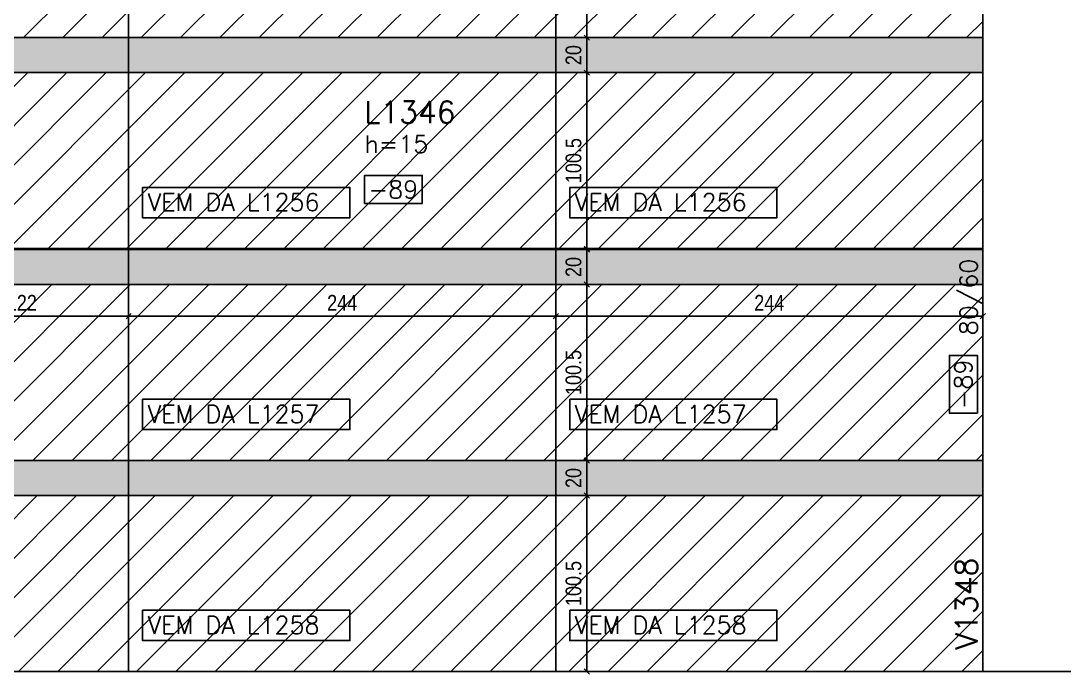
# Model space of a CAD drawing. Extents: x -3557 to 8661, y -614 to 3008.
# Drawn here: x 3873 to 4469, y 278 to 651 of the extents above; entities that cross this region are included whole.
import ezdxf
from ezdxf.enums import TextEntityAlignment as Align

# ---------------------------------------------------------------- set-up
doc = ezdxf.new("R2010")
doc.units = 0
for name, color, linetype in [('COTA', 241, 'Continuous'), ('F-LAJES-DIM', 2, 'Continuous'), ('F-LAJES-NOME', 4, 'Continuous'), ('F-VIGAS', 3, 'Continuous'), ('F-VIGAS-DIM', 2, 'Continuous'), ('F-VIGAS-NOME', 4, 'Continuous'), ('Painéis', 200, 'Continuous')]:
    doc.layers.add(name, color=color, linetype=linetype)
doc.layers.add('Hachura', color=251, linetype='Continuous', lineweight=9)
doc.styles.add('COTA TECNICA-50', font='techl___.ttf', dxfattribs={"height": 9})
doc.styles.add('MCP', font='romans.shx')
doc.dimstyles.new('COTA PAINEL-50', dxfattribs={"dimtxt": 9, "dimasz": 3, "dimexe": 3, "dimexo": 3, "dimgap": 3, "dimtad": 1, "dimdec": 1, "dimzin": 12, "dimdsep": 46, "dimtxsty": 'COTA TECNICA-50', "dimblk1": 'OBLIQUE', "dimblk2": 'OBLIQUE', "dimsah": 1, "dimcen": 0.9, "dimclrd": 4, "dimclre": 4, "dimclrt": 240, "dimadec": 1, "dimazin": 3, "dimtfac": 1, "dimtdec": 1, "dimtmove": 0, "dimatfit": 3, "dimfxl": 1, "dimtolj": 1, "dimtzin": 12, "dimarcsym": 0})

# ---------------------------------------------------------------- blocks, each defined once
blk = doc.blocks.new('*U521')
at = {"layer": 'F-LAJES-DIM', "color": 1}
blk.add_lwpolyline([(0, 0), (33, 0), (33, 16), (0, 16)], close=True, dxfattribs=at)
at = {"layer": 'F-LAJES-DIM', "style": 'MCP'}
blk.add_attdef('DIM', text='', height=10, dxfattribs=at).set_placement((16.5, 8), align=Align.MIDDLE_CENTER)
blk = doc.blocks.new('*U531')
at = {"layer": 'F-VIGAS-DIM', "color": 1}
blk.add_lwpolyline([(0, 0), (33, 0), (33, 16), (0, 16)], close=True, dxfattribs=at)
at = {"layer": 'F-VIGAS-DIM', "style": 'MCP'}
blk.add_attdef('DIM', text='', height=10, dxfattribs=at).set_placement((16.5, 8), align=Align.MIDDLE_CENTER)
blk = doc.blocks.new('_Oblique')
at = {"color": 0, "linetype": 'ByBlock', "lineweight": -2}
blk.add_line((-0.5, -0.5), (0.5, 0.5), dxfattribs=at)
blk = doc.blocks.new('*D625')
at = {"layer": 'COTA', "color": 4, "lineweight": -2, "transparency": 16777216}
for p, q in [((3934.7, 497.7), (3934.7, 479.7)), ((4178.7, 497.7), (4178.7, 479.7)), ((3934.7, 482.7), (4178.7, 482.7))]:
    blk.add_line(p, q, dxfattribs=at)
at = {"layer": 'Defpoints', "color": 0, "transparency": 16777216}
for p in [(3934.7, 500.7), (4178.7, 500.7), (4178.7, 482.7)]:
    blk.add_point(p, dxfattribs=at)
at = {"layer": 'COTA', "color": 4, "lineweight": -2, "transparency": 16777216, "xscale": 3, "yscale": 3, "zscale": 3, "rotation": 180}
blk.add_blockref('_Oblique', (3934.7, 482.7), dxfattribs=at)
at = {"layer": 'COTA', "color": 4, "lineweight": -2, "transparency": 16777216, "xscale": 3, "yscale": 3, "zscale": 3}
blk.add_blockref('_Oblique', (4178.7, 482.7), dxfattribs=at)
at = {"layer": 'COTA', "color": 240, "transparency": 16777216, "insert": (4056.7, 490.27), "char_height": 9, "attachment_point": 5, "style": 'COTA TECNICA-50'}
blk.add_mtext('\\A1;244', dxfattribs=at)
blk = doc.blocks.new('*D626')
at = {"layer": 'COTA', "color": 4, "lineweight": -2, "transparency": 16777216}
for p, q in [((4178.7, 497.7), (4178.7, 479.7)), ((4422.7, 497.7), (4422.7, 479.7)), ((4178.7, 482.7), (4422.7, 482.7))]:
    blk.add_line(p, q, dxfattribs=at)
at = {"layer": 'Defpoints', "color": 0, "transparency": 16777216}
for p in [(4178.7, 500.7), (4422.7, 500.7), (4422.7, 482.7)]:
    blk.add_point(p, dxfattribs=at)
at = {"layer": 'COTA', "color": 4, "lineweight": -2, "transparency": 16777216, "xscale": 3, "yscale": 3, "zscale": 3, "rotation": 180}
blk.add_blockref('_Oblique', (4178.7, 482.7), dxfattribs=at)
at = {"layer": 'COTA', "color": 4, "lineweight": -2, "transparency": 16777216, "xscale": 3, "yscale": 3, "zscale": 3}
blk.add_blockref('_Oblique', (4422.7, 482.7), dxfattribs=at)
at = {"layer": 'COTA', "color": 240, "transparency": 16777216, "insert": (4300.7, 490.27), "char_height": 9, "attachment_point": 5, "style": 'COTA TECNICA-50'}
blk.add_mtext('\\A1;244', dxfattribs=at)
blk = doc.blocks.new('*D627')
at = {"layer": 'COTA', "color": 4, "lineweight": -2, "transparency": 16777216}
for p, q in [((4181.7, 380.2), (4199.48, 380.2)), ((4196.48, 279.7), (4196.48, 380.2)), ((4181.7, 279.7), (4199.48, 279.7))]:
    blk.add_line(p, q, dxfattribs=at)
at = {"layer": 'Defpoints', "color": 0, "transparency": 16777216}
for p in [(4178.7, 380.2), (4196.48, 380.2), (4178.7, 279.7)]:
    blk.add_point(p, dxfattribs=at)
at = {"layer": 'COTA', "color": 4, "lineweight": -2, "transparency": 16777216, "xscale": 3, "yscale": 3, "zscale": 3}
for p, rotation in [((4196.48, 380.2), 90), ((4196.48, 279.7), 270)]:
    blk.add_blockref('_Oblique', p, dxfattribs=dict(at, rotation=rotation))
at = {"layer": 'COTA', "color": 240, "transparency": 16777216, "insert": (4188.88, 329.95), "char_height": 9, "attachment_point": 5, "rotation": 90, "style": 'COTA TECNICA-50'}
blk.add_mtext('\\A1;100.5', dxfattribs=at)
blk = doc.blocks.new('*D628')
at = {"layer": 'COTA', "color": 4, "lineweight": -2, "transparency": 16777216}
for p, q in [((4181.7, 400.2), (4199.48, 400.2)), ((4196.48, 380.2), (4196.48, 400.2)), ((4181.7, 380.2), (4199.48, 380.2))]:
    blk.add_line(p, q, dxfattribs=at)
at = {"layer": 'Defpoints', "color": 0, "transparency": 16777216}
for p in [(4178.7, 400.2), (4196.48, 400.2), (4178.7, 380.2)]:
    blk.add_point(p, dxfattribs=at)
at = {"layer": 'COTA', "color": 4, "lineweight": -2, "transparency": 16777216, "xscale": 3, "yscale": 3, "zscale": 3}
for p, rotation in [((4196.48, 400.2), 90), ((4196.48, 380.2), 270)]:
    blk.add_blockref('_Oblique', p, dxfattribs=dict(at, rotation=rotation))
at = {"layer": 'COTA', "color": 240, "transparency": 16777216, "insert": (4188.88, 390.2), "char_height": 9, "attachment_point": 5, "rotation": 90, "style": 'COTA TECNICA-50'}
blk.add_mtext('\\A1;20', dxfattribs=at)
blk = doc.blocks.new('*D629')
at = {"layer": 'COTA', "color": 4, "lineweight": -2, "transparency": 16777216}
for p, q in [((4181.7, 500.7), (4199.48, 500.7)), ((4196.48, 400.2), (4196.48, 500.7)), ((4181.7, 400.2), (4199.48, 400.2))]:
    blk.add_line(p, q, dxfattribs=at)
at = {"layer": 'Defpoints', "color": 0, "transparency": 16777216}
for p in [(4178.7, 500.7), (4196.48, 500.7), (4178.7, 400.2)]:
    blk.add_point(p, dxfattribs=at)
at = {"layer": 'COTA', "color": 4, "lineweight": -2, "transparency": 16777216, "xscale": 3, "yscale": 3, "zscale": 3}
for p, rotation in [((4196.48, 500.7), 90), ((4196.48, 400.2), 270)]:
    blk.add_blockref('_Oblique', p, dxfattribs=dict(at, rotation=rotation))
at = {"layer": 'COTA', "color": 240, "transparency": 16777216, "insert": (4188.88, 450.45), "char_height": 9, "attachment_point": 5, "rotation": 90, "style": 'COTA TECNICA-50'}
blk.add_mtext('\\A1;100.5', dxfattribs=at)
blk = doc.blocks.new('*D630')
at = {"layer": 'COTA', "color": 4, "lineweight": -2, "transparency": 16777216}
for p, q in [((4181.7, 520.7), (4199.48, 520.7)), ((4196.48, 500.7), (4196.48, 520.7)), ((4181.7, 500.7), (4199.48, 500.7))]:
    blk.add_line(p, q, dxfattribs=at)
at = {"layer": 'Defpoints', "color": 0, "transparency": 16777216}
for p in [(4178.7, 520.7), (4196.48, 520.7), (4178.7, 500.7)]:
    blk.add_point(p, dxfattribs=at)
at = {"layer": 'COTA', "color": 4, "lineweight": -2, "transparency": 16777216, "xscale": 3, "yscale": 3, "zscale": 3}
for p, rotation in [((4196.48, 520.7), 90), ((4196.48, 500.7), 270)]:
    blk.add_blockref('_Oblique', p, dxfattribs=dict(at, rotation=rotation))
at = {"layer": 'COTA', "color": 240, "transparency": 16777216, "insert": (4188.88, 510.7), "char_height": 9, "attachment_point": 5, "rotation": 90, "style": 'COTA TECNICA-50'}
blk.add_mtext('\\A1;20', dxfattribs=at)
blk = doc.blocks.new('*D852')
at = {"layer": 'COTA', "color": 4, "lineweight": -2, "transparency": 16777216}
for p, q in [((3812.7, 497.7), (3812.7, 479.7)), ((3934.7, 497.7), (3934.7, 479.7)), ((3812.7, 482.7), (3934.7, 482.7))]:
    blk.add_line(p, q, dxfattribs=at)
at = {"layer": 'Defpoints', "color": 0, "transparency": 16777216}
for p in [(3812.7, 500.7), (3934.7, 500.7), (3934.7, 482.7)]:
    blk.add_point(p, dxfattribs=at)
at = {"layer": 'COTA', "color": 4, "lineweight": -2, "transparency": 16777216, "xscale": 3, "yscale": 3, "zscale": 3, "rotation": 180}
blk.add_blockref('_Oblique', (3812.7, 482.7), dxfattribs=at)
at = {"layer": 'COTA', "color": 4, "lineweight": -2, "transparency": 16777216, "xscale": 3, "yscale": 3, "zscale": 3}
blk.add_blockref('_Oblique', (3934.7, 482.7), dxfattribs=at)
at = {"layer": 'COTA', "color": 240, "transparency": 16777216, "insert": (3873.7, 490.26), "char_height": 9, "attachment_point": 5, "style": 'COTA TECNICA-50'}
blk.add_mtext('\\A1;122', dxfattribs=at)
blk = doc.blocks.new('*D853')
at = {"layer": 'COTA', "color": 4, "lineweight": -2, "transparency": 16777216}
for p, q in [((4181.7, 621.7), (4199.48, 621.7)), ((4196.48, 521.2), (4196.48, 621.7)), ((4181.7, 521.2), (4199.48, 521.2))]:
    blk.add_line(p, q, dxfattribs=at)
at = {"layer": 'Defpoints', "color": 0, "transparency": 16777216}
for p in [(4178.7, 621.7), (4196.48, 621.7), (4178.7, 521.2)]:
    blk.add_point(p, dxfattribs=at)
at = {"layer": 'COTA', "color": 4, "lineweight": -2, "transparency": 16777216, "xscale": 3, "yscale": 3, "zscale": 3}
for p, rotation in [((4196.48, 621.7), 90), ((4196.48, 521.2), 270)]:
    blk.add_blockref('_Oblique', p, dxfattribs=dict(at, rotation=rotation))
at = {"layer": 'COTA', "color": 240, "transparency": 16777216, "insert": (4188.88, 571.45), "char_height": 9, "attachment_point": 5, "rotation": 90, "style": 'COTA TECNICA-50'}
blk.add_mtext('\\A1;100.5', dxfattribs=at)
blk = doc.blocks.new('*D854')
at = {"layer": 'COTA', "color": 4, "lineweight": -2, "transparency": 16777216}
for p, q in [((4181.7, 641.7), (4199.48, 641.7)), ((4196.48, 621.7), (4196.48, 641.7)), ((4181.7, 621.7), (4199.48, 621.7))]:
    blk.add_line(p, q, dxfattribs=at)
at = {"layer": 'Defpoints', "color": 0, "transparency": 16777216}
for p in [(4178.7, 641.7), (4196.48, 641.7), (4178.7, 621.7)]:
    blk.add_point(p, dxfattribs=at)
at = {"layer": 'COTA', "color": 4, "lineweight": -2, "transparency": 16777216, "xscale": 3, "yscale": 3, "zscale": 3}
for p, rotation in [((4196.48, 641.7), 90), ((4196.48, 621.7), 270)]:
    blk.add_blockref('_Oblique', p, dxfattribs=dict(at, rotation=rotation))
at = {"layer": 'COTA', "color": 240, "transparency": 16777216, "insert": (4188.88, 631.7), "char_height": 9, "attachment_point": 5, "rotation": 90, "style": 'COTA TECNICA-50'}
blk.add_mtext('\\A1;20', dxfattribs=at)
blk = doc.blocks.new('*D855')
at = {"layer": 'COTA', "color": 4, "lineweight": -2, "transparency": 16777216}
for p, q in [((4181.7, 739.7), (4199.48, 739.7)), ((4196.48, 641.7), (4196.48, 739.7)), ((4181.7, 641.7), (4199.48, 641.7))]:
    blk.add_line(p, q, dxfattribs=at)
at = {"layer": 'Defpoints', "color": 0, "transparency": 16777216}
for p in [(4178.7, 739.7), (4196.48, 739.7), (4178.7, 641.7)]:
    blk.add_point(p, dxfattribs=at)
at = {"layer": 'COTA', "color": 4, "lineweight": -2, "transparency": 16777216, "xscale": 3, "yscale": 3, "zscale": 3}
for p, rotation in [((4196.48, 739.7), 90), ((4196.48, 641.7), 270)]:
    blk.add_blockref('_Oblique', p, dxfattribs=dict(at, rotation=rotation))
at = {"layer": 'COTA', "color": 240, "transparency": 16777216, "insert": (4188.88, 690.7), "char_height": 9, "attachment_point": 5, "rotation": 90, "style": 'COTA TECNICA-50'}
blk.add_mtext('\\A1;98', dxfattribs=at)

msp = doc.modelspace()

# ---------------------------------------------------------------- hatches: boundary and pattern name
at = {"layer": 'Hachura', "linetype": 'ByBlock'}
h = msp.add_hatch(dxfattribs=at)
h.set_pattern_fill('ANSI31', color=256, scale=5)
h.paths.add_polyline_path([(4233.2, 739.7), (4178.7, 739.7), (4178.7, 641.7), (4422.7, 641.7), (4422.7, 739.7)])
h.paths.add_polyline_path([(4178.7, 739.7), (3934.7, 739.7), (3934.7, 641.7), (4178.7, 641.7)])
h.paths.add_polyline_path([(4178.7, 621.7), (4178.7, 521.2), (4422.7, 521.2), (4422.7, 544.2), (4422.7, 621.7)])
h.paths.add_polyline_path([(3934.7, 621.7), (3812.7, 621.7), (3812.7, 521.2), (3934.7, 521.2)])
h.paths.add_polyline_path([(3812.7, 521.2), (3812.7, 621.7), (3657.2, 621.7), (3657.2, 521.2)])
h.paths.add_polyline_path([(3934.7, 621.7), (3934.7, 521.2), (4178.7, 521.2), (4178.7, 621.7)])
h.paths.add_polyline_path([(4178.7, 500.7), (4178.7, 400.2), (4422.7, 400.2), (4422.7, 500.7)])
h.paths.add_polyline_path([(4178.7, 500.7), (3934.7, 500.7), (3934.7, 400.2), (4178.7, 400.2)])
h.paths.add_polyline_path([(3812.7, 500.7), (3812.7, 400.2), (3934.7, 400.2), (3934.7, 500.7)])
h.paths.add_polyline_path([(3657.2, 500.7), (3657.2, 400.2), (3812.7, 400.2), (3812.7, 500.7)])
h.paths.add_polyline_path([(3657.2, 380.2), (3657.2, 279.7), (3812.7, 279.7), (3812.7, 380.2)])
h.paths.add_polyline_path([(3812.7, 380.2), (3812.7, 279.7), (3934.7, 279.7), (3934.7, 380.2)])
h.paths.add_polyline_path([(3934.7, 380.2), (3934.7, 279.7), (4178.7, 279.7), (4178.7, 380.2)])
h.paths.add_polyline_path([(4178.7, 380.2), (4178.7, 279.7), (4422.7, 279.7), (4422.7, 380.2)])
h.paths.add_polyline_path([(3934.7, 641.7), (3934.7, 739.7), (3876.2, 739.7), (3876.2, 691.2), (3812.7, 691.2), (3812.7, 641.7)])
h.paths.add_polyline_path([(3812.7, 641.7), (3812.7, 691.2), (3657.2, 691.2), (3657.2, 641.7)])
h = msp.add_hatch(color=256, dxfattribs=at)
h.dxf.hatch_style = 1
h.paths.add_polyline_path([(3812.7, 621.7), (3812.7, 641.7), (3657.2, 641.7), (3657.2, 621.7)])
h.paths.add_polyline_path([(3812.7, 641.7), (3812.7, 621.7), (3934.7, 621.7), (3934.7, 641.7)])
h.paths.add_polyline_path([(3934.7, 641.7), (3934.7, 621.7), (4178.7, 621.7), (4178.7, 641.7)])
h.paths.add_polyline_path([(4178.7, 641.7), (4178.7, 621.7), (4422.7, 621.7), (4422.7, 641.7)])
h.paths.add_polyline_path([(4422.7, 500.7), (4422.7, 520.7), (4178.7, 520.7), (4178.7, 500.7)])
h.paths.add_polyline_path([(4178.7, 500.7), (4178.7, 520.7), (3934.7, 520.7), (3934.7, 500.7)])
h.paths.add_polyline_path([(3812.7, 520.7), (3812.7, 500.7), (3934.7, 500.7), (3934.7, 520.7)])
h.paths.add_polyline_path([(3657.2, 520.7), (3657.2, 500.7), (3812.7, 500.7), (3812.7, 520.7)])
h.paths.add_polyline_path([(3657.2, 400.2), (3657.2, 380.2), (3812.7, 380.2), (3812.7, 400.2)])
h.paths.add_polyline_path([(3812.7, 400.2), (3812.7, 380.2), (3934.7, 380.2), (3934.7, 400.2)])
h.paths.add_polyline_path([(4178.7, 380.2), (4178.7, 400.2), (3934.7, 400.2), (3934.7, 380.2)])
h.paths.add_polyline_path([(4422.7, 380.2), (4422.7, 400.2), (4178.7, 400.2), (4178.7, 380.2)])

# ---------------------------------------------------------------- linework, layer by layer
at = {"linetype": 'Continuous'}
for points in [[(3942.72, 556.18), (4061.1, 556.18), (4061.1, 538.84), (3942.72, 538.84)], [(4186.72, 556.18), (4305.1, 556.18), (4305.1, 538.84), (4186.72, 538.84)], [(3942.72, 435.18), (4061.1, 435.18), (4061.1, 417.84), (3942.72, 417.84)], [(4186.72, 435.18), (4305.1, 435.18), (4305.1, 417.84), (4186.72, 417.84)], [(3942.72, 314.68), (4061.1, 314.68), (4061.1, 297.34), (3942.72, 297.34)], [(4186.72, 314.68), (4305.1, 314.68), (4305.1, 297.34), (4186.72, 297.34)]]:
    msp.add_lwpolyline(points, close=True, dxfattribs=at)
at = {"layer": 'F-VIGAS'}
for points in [[(4422.7, 739.7), (4422.7, 544.2)], [(4422.7, 544.2), (4422.7, 279.7)], [(4422.7, 279.7), (3657.2, 279.7)], [(4502.7, 279.7), (4422.7, 279.7)]]:
    msp.add_lwpolyline(points, dxfattribs=at)
at = {"layer": 'Painéis'}
for points in [[(3934.7, 739.7), (3934.7, 279.7)], [(4178.7, 739.7), (4178.7, 279.7)], [(4422.7, 641.7), (3657.2, 641.7)], [(4422.7, 621.7), (3657.2, 621.7)], [(4422.7, 521.2), (3657.2, 521.2)], [(4422.7, 520.7), (3657.2, 520.7)], [(4422.7, 500.7), (3657.2, 500.7)], [(4422.7, 400.2), (3657.2, 400.2)], [(4422.7, 380.2), (3657.2, 380.2)]]:
    msp.add_lwpolyline(points, dxfattribs=at)

# ---------------------------------------------------------------- block references
at = {"layer": 'F-LAJES-DIM', "linetype": 'Continuous'}
msp.add_blockref('*U521', (4069.45, 546.99), dxfattribs=at).add_auto_attribs({'DIM': '-89'})
at = {"layer": 'F-VIGAS-DIM', "linetype": 'Continuous', "rotation": 90}
msp.add_blockref('*U531', (4419.57, 427.2), dxfattribs=at).add_auto_attribs({'DIM': '-89'})

# ---------------------------------------------------------------- texts
at = {"linetype": 'Continuous', "style": 'MCP'}
for s, p in [('VEM DA L1256', (3945.63, 542.71)), ('VEM DA L1256', (4189.63, 542.71)), ('VEM DA L1257', (3945.63, 421.71)), ('VEM DA L1257', (4189.63, 421.71)), ('VEM DA L1258', (3945.63, 301.21)), ('VEM DA L1258', (4189.63, 301.21))]:
    msp.add_text(s, height=10, dxfattribs=at).set_placement(p)
at = {"layer": 'F-LAJES-DIM', "linetype": 'Continuous', "style": 'MCP'}
msp.add_text('h=15', height=10, dxfattribs=at).set_placement((4069.45, 575.89))
at = {"layer": 'F-LAJES-NOME', "linetype": 'Continuous', "style": 'MCP'}
msp.add_text('L1346', height=12.5, dxfattribs=at).set_placement((4069.45, 592.89))
at = {"layer": 'F-VIGAS-DIM', "linetype": 'Continuous', "style": 'MCP'}
msp.add_text('80/60', height=10, rotation=90, dxfattribs=at).set_placement((4419.57, 471.73))
at = {"layer": 'F-VIGAS-NOME', "linetype": 'Continuous', "style": 'MCP'}
msp.add_text('V1348', height=12.5, rotation=90, dxfattribs=at).set_placement((4419.57, 292.2))

# ---------------------------------------------------------------- dimensions: what is measured, and where the dimension line sits
at = {"layer": 'COTA'}
for base, p1, p2, picture, middle in [((4196.48, 739.7), (4178.7, 641.7), (4178.7, 739.7), '*D855', (4188.88, 690.7)), ((4196.48, 641.7), (4178.7, 621.7), (4178.7, 641.7), '*D854', (4188.88, 631.7)), ((4196.48, 520.7), (4178.7, 500.7), (4178.7, 520.7), '*D630', (4188.88, 510.7)), ((4196.48, 500.7), (4178.7, 400.2), (4178.7, 500.7), '*D629', (4188.88, 450.45)), ((4196.48, 400.2), (4178.7, 380.2), (4178.7, 400.2), '*D628', (4188.88, 390.2))]:
    dim = msp.add_linear_dim(base=base, p1=p1, p2=p2, angle=90, dimstyle='COTA PAINEL-50', override={"dimtmove": 1}, dxfattribs=at)
    dim.commit()
    dim.dimension.update_dxf_attribs({"geometry": picture, "text_midpoint": middle})
for base, p1, p2, picture, middle in [((4196.48, 621.7), (4178.7, 521.2), (4178.7, 621.7), '*D853', (4188.88, 571.45)), ((4196.48, 380.2), (4178.7, 279.7), (4178.7, 380.2), '*D627', (4188.88, 329.95))]:
    dim = msp.add_linear_dim(base=base, p1=p1, p2=p2, angle=90, dimstyle='COTA PAINEL-50', dxfattribs=at)
    dim.commit()
    dim.dimension.update_dxf_attribs({"geometry": picture, "text_midpoint": middle})
dim = msp.add_linear_dim(base=(3934.7, 482.7), p1=(3812.7, 500.7), p2=(3934.7, 500.7), dimstyle='COTA PAINEL-50', dxfattribs=at)
dim.commit()
dim.dimension.update_dxf_attribs({"geometry": '*D852', "text_midpoint": (3873.7, 490.26)})
for base, p1, p2, picture, middle in [((4178.7, 482.7), (3934.7, 500.7), (4178.7, 500.7), '*D625', (4056.7, 490.27)), ((4422.7, 482.7), (4178.7, 500.7), (4422.7, 500.7), '*D626', (4300.7, 490.27))]:
    dim = msp.add_linear_dim(base=base, p1=p1, p2=p2, dimstyle='COTA PAINEL-50', override={"dimtmove": 1}, dxfattribs=at)
    dim.commit()
    dim.dimension.update_dxf_attribs({"geometry": picture, "text_midpoint": middle})

doc.saveas('drawing.dxf')
